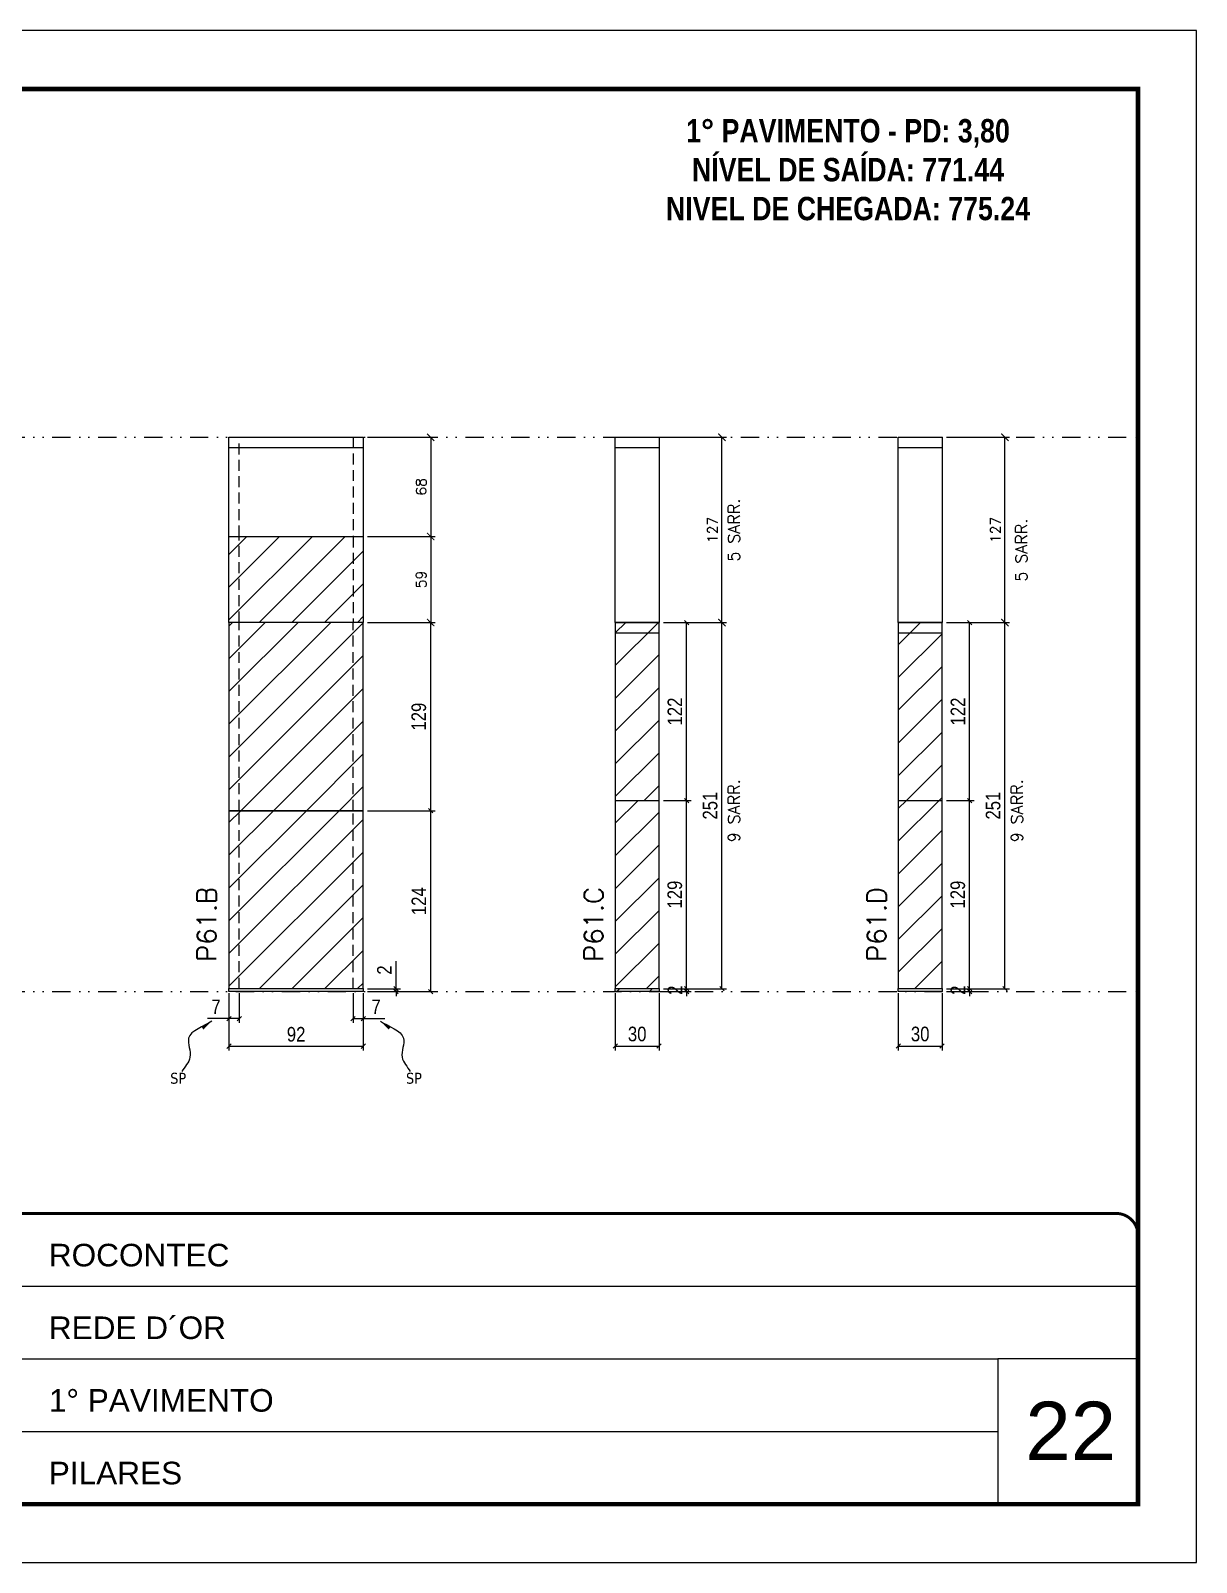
# Model space of a CAD drawing. Extents: x 2949 to 9203, y -16089 to 12527.
# Drawn here: x 5234 to 6033, y 5734 to 6784 of the extents above; entities that cross this region are included whole.
import ezdxf

# ---------------------------------------------------------------- set-up
doc = ezdxf.new("R2010")
doc.units = 0
for name, pattern in [('CONTINUO', [0]), ('DASHED', [0.75, 0.5, -0.25]), ('DIVIDE2', [0.625, 0.25, -0.125, 0, -0.125, 0, -0.125]), ('HIDDEN', [0.375, 0.25, -0.125])]:
    doc.linetypes.add(name, pattern=pattern)
for name, color, linetype, lineweight in [('CARIMBO', 255, 'Continuous', 9), ('Folhas', 255, 'Continuous', 9), ('Hachura', 251, 'Continuous', 9), ('SARRAFO DE PRESSAO', 251, 'DASHED', 9), ('Texto Seção', 7, 'Continuous', 15)]:
    doc.layers.add(name, color=color, linetype=linetype, lineweight=lineweight)
for name, color, linetype in [('COTA', 241, 'Continuous'), ('NOMENCLATURA', 7, 'Continuous'), ('Nível', 160, 'Continuous'), ('Painéis', 200, 'Continuous'), ('SARR_2.2x7', 40, 'Continuous'), ('Sarrafo de Pressão', 42, 'HIDDEN'), ('texto', 7, 'Continuous')]:
    doc.layers.add(name, color=color, linetype=linetype)
doc.styles.add('ARIAL', font='arial.ttf')
doc.styles.add('COTA TECNICA', font='techl___.ttf', dxfattribs={"height": 10})
doc.styles.add('COTA TECNICA-50', font='techl___.ttf', dxfattribs={"height": 10})
doc.styles.add('REGUA-120', font='ROMANS.shx', dxfattribs={"height": 15})
doc.styles.add('ROMANC', font='techb___.ttf', dxfattribs={"height": 2.5})
doc.styles.add('ROMANS', font='romans.shx')
doc.styles.get("Standard").update_dxf_attribs({"font": 'arial.ttf'})
doc.dimstyles.new('COTA PAINEL-50', dxfattribs={"dimtxt": 10, "dimasz": 3, "dimexe": 3, "dimexo": 3, "dimgap": 3, "dimtad": 1, "dimdec": 1, "dimzin": 12, "dimdsep": 46, "dimtxsty": 'COTA TECNICA-50', "dimblk1": 'OBLIQUE', "dimblk2": 'OBLIQUE', "dimsah": 1, "dimcen": 0.9, "dimclrd": 4, "dimclre": 4, "dimclrt": 240, "dimadec": 1, "dimazin": 3, "dimtfac": 1, "dimtdec": 1, "dimtmove": 0, "dimatfit": 3, "dimfxl": 1, "dimtolj": 1, "dimtzin": 12, "dimarcsym": 0})
doc.dimstyles.new('Cota Paínel', dxfattribs={"dimtxt": 7, "dimasz": 5, "dimexe": 3, "dimexo": 3, "dimgap": 3, "dimtad": 1, "dimdec": 1, "dimzin": 12, "dimdsep": 46, "dimtxsty": 'ROMANS', "dimblk": 'ARCHTICK', "dimcen": 0, "dimclrd": 4, "dimclre": 4, "dimclrt": 1, "dimadec": 1, "dimazin": 3, "dimtfac": 1, "dimtdec": 1, "dimtmove": 0, "dimatfit": 3, "dimldrblk": 'OBLIQUE', "dimfxl": 1, "dimtolj": 1, "dimtzin": 12, "dimarcsym": 0})
doc.dimstyles.new('PAINEL', dxfattribs={"dimtxt": 10, "dimasz": 3, "dimexe": 3, "dimexo": 3, "dimgap": 3, "dimtad": 1, "dimdec": 1, "dimzin": 12, "dimdsep": 46, "dimtxsty": 'COTA TECNICA', "dimblk1": 'OBLIQUE', "dimblk2": 'OBLIQUE', "dimsah": 1, "dimcen": 0.9, "dimclrd": 4, "dimclre": 4, "dimclrt": 240, "dimadec": 1, "dimazin": 3, "dimtfac": 1, "dimtdec": 1, "dimtmove": 0, "dimatfit": 3, "dimfxl": 1, "dimtolj": 1, "dimtzin": 12, "dimarcsym": 0})
doc.dimstyles.get("Standard").update_dxf_attribs({"dimtxt": 0.18, "dimasz": 0.18, "dimexe": 0.18, "dimexo": 0.0625, "dimgap": 0.09, "dimtad": 0, "dimtih": 1, "dimtoh": 1, "dimdec": 4, "dimzin": 0, "dimdsep": 46, "dimtxsty": 'Standard', "dimcen": 0.09, "dimadec": 0, "dimazin": 0, "dimtfac": 1, "dimtdec": 4, "dimtofl": 0, "dimtmove": 0, "dimatfit": 3, "dimfxl": 1, "dimtolj": 1, "dimtzin": 0, "dimarcsym": 0})
pattern_1 = [(45, (-126071.967, -22713.47), (-11.2253202, 11.2253202), [])]

# ---------------------------------------------------------------- blocks, each defined once
blk = doc.blocks.new('9999999999')
at = {"color": 30, "linetype": 'CONTINUO'}
for p, q in [((98564.6, 34379.6), (99584, 34379.6)), ((98564.6, 34329.8), (99488, 34329.8)), ((99584, 34329.8), (99488, 34329.8)), ((99488, 34329.8), (99488, 34230.2)), ((98564.6, 34280), (99488, 34280))]:
    blk.add_line(p, q, dxfattribs=at)
at = {"color": 30, "linetype": 'CONTINUO', "const_width": 2}
blk.add_lwpolyline([(99584, 34230.2), (99584, 34414.4, 0.414214), (99569, 34429.4), (98229, 34429.4, 0.414214), (98214, 34414.4), (98214, 34245.2, 0.414214), (98229, 34230.2), (99584, 34230.2)], format="xyb", dxfattribs=at)
at = {"layer": 'Folhas'}
blk.add_lwpolyline([(98139, 34190.2), (99624, 34190.2), (99624, 35240.2), (98139, 35240.2)], close=True, dxfattribs=at)
at = {"layer": 'Folhas', "color": 30, "const_width": 3}
blk.add_lwpolyline([(98214, 34230.2), (99584, 34230.2), (99584, 35200.2), (98214, 35200.2)], close=True, dxfattribs=at)
at = {"color": 7, "linetype": 'Continuous', "ltscale": 5, "style": 'ARIAL'}
for s, height, p in [('ROCONTEC', 15.48, (98837.7, 34393.1)), ('REDE D´OR', 15.48, (98837.7, 34343.3)), ('1° PAVIMENTO', 15.483, (98837.7, 34293.5)), ('PILARES', 15.48, (98837.7, 34243.7))]:
    blk.add_text(s, height=height, dxfattribs=at).set_placement(p)
blk = doc.blocks.new('_Oblique')
at = {"color": 0, "linetype": 'ByBlock', "lineweight": -2}
blk.add_line((-0.5, -0.5), (0.5, 0.5), dxfattribs=at)
blk = doc.blocks.new('*D778')
at = {"layer": 'COTA', "color": 4, "lineweight": -2, "transparency": 16777216}
for p, q in [((5369.7, 6124.1), (5369.7, 6084.7)), ((5461.7, 6124.1), (5461.7, 6084.7)), ((5369.7, 6087.7), (5461.7, 6087.7))]:
    blk.add_line(p, q, dxfattribs=at)
at = {"layer": 'Defpoints', "color": 0, "transparency": 16777216}
for p in [(5369.7, 6127.1), (5461.7, 6127.1), (5461.7, 6087.7)]:
    blk.add_point(p, dxfattribs=at)
at = {"layer": 'COTA', "color": 4, "lineweight": -2, "transparency": 16777216, "xscale": 3, "yscale": 3, "zscale": 3, "rotation": 180}
blk.add_blockref('_Oblique', (5369.7, 6087.7), dxfattribs=at)
at = {"layer": 'COTA', "color": 4, "lineweight": -2, "transparency": 16777216, "xscale": 3, "yscale": 3, "zscale": 3}
blk.add_blockref('_Oblique', (5461.7, 6087.7), dxfattribs=at)
at = {"layer": 'COTA', "color": 240, "transparency": 16777216, "insert": (5415.7, 6095.8), "char_height": 10, "attachment_point": 5, "style": 'COTA TECNICA'}
blk.add_mtext('\\A1;92', dxfattribs=at)
blk = doc.blocks.new('*D779')
at = {"layer": 'COTA', "color": 4, "lineweight": -2, "transparency": 16777216}
for p, q in [((5369.7, 6122.1), (5369.7, 6103.6)), ((5376.7, 6124.1), (5376.7, 6103.6)), ((5369.7, 6106.6), (5354.9, 6106.6)), ((5376.7, 6106.6), (5369.7, 6106.6))]:
    blk.add_line(p, q, dxfattribs=at)
at = {"layer": 'Defpoints', "color": 0, "transparency": 16777216}
for p in [(5369.7, 6125.1), (5376.7, 6127.1), (5369.7, 6106.6)]:
    blk.add_point(p, dxfattribs=at)
at = {"layer": 'COTA', "color": 4, "lineweight": -2, "transparency": 16777216, "xscale": 3, "yscale": 3, "zscale": 3, "rotation": 180}
blk.add_blockref('_Oblique', (5369.7, 6106.6), dxfattribs=at)
at = {"layer": 'COTA', "color": 4, "lineweight": -2, "transparency": 16777216, "xscale": 3, "yscale": 3, "zscale": 3}
blk.add_blockref('_Oblique', (5376.7, 6106.6), dxfattribs=at)
at = {"layer": 'COTA', "color": 240, "transparency": 16777216, "insert": (5360.8, 6114.7), "char_height": 10, "attachment_point": 5, "style": 'COTA TECNICA-50'}
blk.add_mtext('\\A1;7', dxfattribs=at)
blk = doc.blocks.new('*D780')
at = {"layer": 'COTA', "color": 4, "lineweight": -2, "transparency": 16777216}
for p, q in [((5454.7, 6124.1), (5454.7, 6103.6)), ((5461.7, 6122.1), (5461.7, 6103.6)), ((5454.7, 6106.6), (5461.7, 6106.6)), ((5461.7, 6106.6), (5476.4, 6106.6))]:
    blk.add_line(p, q, dxfattribs=at)
at = {"layer": 'Defpoints', "color": 0, "transparency": 16777216}
for p in [(5454.7, 6127.1), (5461.7, 6125.1), (5461.7, 6106.6)]:
    blk.add_point(p, dxfattribs=at)
at = {"layer": 'COTA', "color": 4, "lineweight": -2, "transparency": 16777216, "xscale": 3, "yscale": 3, "zscale": 3, "rotation": 180}
blk.add_blockref('_Oblique', (5454.7, 6106.6), dxfattribs=at)
at = {"layer": 'COTA', "color": 4, "lineweight": -2, "transparency": 16777216, "xscale": 3, "yscale": 3, "zscale": 3}
blk.add_blockref('_Oblique', (5461.7, 6106.6), dxfattribs=at)
at = {"layer": 'COTA', "color": 240, "transparency": 16777216, "insert": (5470.5, 6114.7), "char_height": 10, "attachment_point": 5, "style": 'COTA TECNICA-50'}
blk.add_mtext('\\A1;7', dxfattribs=at)
blk = doc.blocks.new('*D781')
at = {"layer": 'COTA', "color": 4, "lineweight": -2, "transparency": 16777216}
for p, q in [((5464.7, 6249.1), (5510.9, 6249.1)), ((5507.9, 6125.1), (5507.9, 6249.1)), ((5464.7, 6125.1), (5510.9, 6125.1))]:
    blk.add_line(p, q, dxfattribs=at)
at = {"layer": 'Defpoints', "color": 0, "transparency": 16777216}
for p in [(5461.7, 6249.1), (5507.9, 6249.1), (5461.7, 6125.1)]:
    blk.add_point(p, dxfattribs=at)
at = {"layer": 'COTA', "color": 4, "lineweight": -2, "transparency": 16777216, "xscale": 3, "yscale": 3, "zscale": 3}
for p, rotation in [((5507.9, 6249.1), 90), ((5507.9, 6125.1), 270)]:
    blk.add_blockref('_Oblique', p, dxfattribs=dict(at, rotation=rotation))
at = {"layer": 'COTA', "color": 240, "transparency": 16777216, "insert": (5499.8, 6187.1), "char_height": 10, "attachment_point": 5, "rotation": 90, "style": 'COTA TECNICA-50'}
blk.add_mtext('\\A1;124', dxfattribs=at)
blk = doc.blocks.new('*D782')
at = {"layer": 'COTA', "color": 4, "lineweight": -2, "transparency": 16777216}
for p, q in [((5484.2, 6127.1), (5484.2, 6145.9)), ((5464.7, 6127.1), (5487.2, 6127.1)), ((5464.7, 6125.1), (5487.2, 6125.1)), ((5484.2, 6125.1), (5484.2, 6127.1)), ((5484.2, 6125.1), (5484.2, 6122.1))]:
    blk.add_line(p, q, dxfattribs=at)
at = {"layer": 'Defpoints', "color": 0, "transparency": 16777216}
for p in [(5461.7, 6127.1), (5461.7, 6125.1), (5484.2, 6125.1)]:
    blk.add_point(p, dxfattribs=at)
at = {"layer": 'COTA', "color": 4, "lineweight": -2, "transparency": 16777216, "xscale": 3, "yscale": 3, "zscale": 3}
for p, rotation in [((5484.2, 6127.1), 270), ((5484.2, 6125.1), 90)]:
    blk.add_blockref('_Oblique', p, dxfattribs=dict(at, rotation=rotation))
at = {"layer": 'COTA', "color": 240, "transparency": 16777216, "insert": (5476.2, 6139.9), "char_height": 10, "attachment_point": 5, "rotation": 90, "style": 'COTA TECNICA-50'}
blk.add_mtext('\\A1;2', dxfattribs=at)
blk = doc.blocks.new('*D795')
at = {"layer": 'COTA', "color": 4, "linetype": 'ByBlock', "lineweight": -2, "transparency": 16777216}
for p, q in [((5464.7, 6378.1), (5510.9, 6378.1)), ((5507.9, 6249.1), (5507.9, 6378.1)), ((5464.7, 6249.1), (5510.9, 6249.1))]:
    blk.add_line(p, q, dxfattribs=at)
at = {"layer": 'Defpoints', "color": 0, "linetype": 'ByBlock', "transparency": 16777216}
for p in [(5461.7, 6378.1), (5507.9, 6378.1), (5461.7, 6249.1)]:
    blk.add_point(p, dxfattribs=at)
at = {"layer": 'COTA', "color": 4, "linetype": 'ByBlock', "lineweight": -2, "transparency": 16777216, "xscale": 3, "yscale": 3, "zscale": 3}
for p, rotation in [((5507.9, 6378.1), 90), ((5507.9, 6249.1), 270)]:
    blk.add_blockref('_Oblique', p, dxfattribs=dict(at, rotation=rotation))
at = {"layer": 'COTA', "color": 240, "linetype": 'ByBlock', "transparency": 16777216, "insert": (5499.8, 6313.6), "char_height": 10, "attachment_point": 5, "rotation": 90, "style": 'COTA TECNICA'}
blk.add_mtext('\\A1;129', dxfattribs=at)
blk = doc.blocks.new('*D770')
at = {"layer": 'COTA', "color": 4, "lineweight": -2, "transparency": 16777216}
for p, q in [((5634.4, 6124.1), (5634.4, 6084.8)), ((5664.4, 6124.1), (5664.4, 6084.8)), ((5634.4, 6087.8), (5664.4, 6087.8))]:
    blk.add_line(p, q, dxfattribs=at)
at = {"layer": 'Defpoints', "color": 0, "transparency": 16777216}
for p in [(5634.4, 6127.1), (5664.4, 6127.1), (5664.4, 6087.8)]:
    blk.add_point(p, dxfattribs=at)
at = {"layer": 'COTA', "color": 4, "lineweight": -2, "transparency": 16777216, "xscale": 3, "yscale": 3, "zscale": 3, "rotation": 180}
blk.add_blockref('_Oblique', (5634.4, 6087.8), dxfattribs=at)
at = {"layer": 'COTA', "color": 4, "lineweight": -2, "transparency": 16777216, "xscale": 3, "yscale": 3, "zscale": 3}
blk.add_blockref('_Oblique', (5664.4, 6087.8), dxfattribs=at)
at = {"layer": 'COTA', "color": 240, "transparency": 16777216, "insert": (5649.4, 6096), "char_height": 10, "attachment_point": 5, "style": 'COTA TECNICA'}
blk.add_mtext('\\A1;30', dxfattribs=at)
blk = doc.blocks.new('*D771')
at = {"layer": 'COTA', "color": 4, "lineweight": -2, "transparency": 16777216}
for p, q in [((5667.4, 6127.1), (5686.3, 6127.1)), ((5667.4, 6125.1), (5686.3, 6125.1)), ((5683.3, 6127.1), (5683.3, 6130.1)), ((5683.3, 6125.1), (5683.3, 6127.1)), ((5683.3, 6125.1), (5683.3, 6122.1))]:
    blk.add_line(p, q, dxfattribs=at)
at = {"layer": 'Defpoints', "color": 0, "transparency": 16777216}
for p in [(5664.4, 6127.1), (5664.4, 6125.1), (5683.3, 6127.1)]:
    blk.add_point(p, dxfattribs=at)
at = {"layer": 'COTA', "color": 4, "lineweight": -2, "transparency": 16777216, "xscale": 3, "yscale": 3, "zscale": 3}
for p, rotation in [((5683.3, 6127.1), 270), ((5683.3, 6125.1), 90)]:
    blk.add_blockref('_Oblique', p, dxfattribs=dict(at, rotation=rotation))
at = {"layer": 'COTA', "color": 240, "transparency": 16777216, "insert": (5675.3, 6126.1), "char_height": 10, "attachment_point": 5, "rotation": 90, "style": 'COTA TECNICA-50'}
blk.add_mtext('\\A1;2', dxfattribs=at)
blk = doc.blocks.new('*D791')
at = {"layer": 'COTA', "color": 4, "linetype": 'ByBlock', "lineweight": -2, "transparency": 16777216}
for p, q in [((5667.4, 6378.1), (5710.5, 6378.1)), ((5707.5, 6127.1), (5707.5, 6378.1)), ((5667.4, 6127.1), (5710.5, 6127.1))]:
    blk.add_line(p, q, dxfattribs=at)
at = {"layer": 'Defpoints', "color": 0, "linetype": 'ByBlock', "transparency": 16777216}
for p in [(5664.4, 6378.1), (5707.5, 6378.1), (5664.4, 6127.1)]:
    blk.add_point(p, dxfattribs=at)
at = {"layer": 'COTA', "color": 4, "linetype": 'ByBlock', "lineweight": -2, "transparency": 16777216, "xscale": 3, "yscale": 3, "zscale": 3}
for p, rotation in [((5707.5, 6378.1), 90), ((5707.5, 6127.1), 270)]:
    blk.add_blockref('_Oblique', p, dxfattribs=dict(at, rotation=rotation))
at = {"layer": 'COTA', "color": 240, "linetype": 'ByBlock', "transparency": 16777216, "insert": (5699.4, 6252.6), "char_height": 10, "attachment_point": 5, "rotation": 90, "style": 'COTA TECNICA'}
blk.add_mtext('\\A1;251', dxfattribs=at)
blk = doc.blocks.new('*D792')
at = {"layer": 'COTA', "color": 4, "linetype": 'ByBlock', "lineweight": -2, "transparency": 16777216}
for p, q in [((5667.4, 6256.1), (5686.3, 6256.1)), ((5683.3, 6127.1), (5683.3, 6256.1)), ((5667.4, 6127.1), (5686.3, 6127.1))]:
    blk.add_line(p, q, dxfattribs=at)
at = {"layer": 'Defpoints', "color": 0, "linetype": 'ByBlock', "transparency": 16777216}
for p in [(5664.4, 6256.1), (5683.3, 6256.1), (5664.4, 6127.1)]:
    blk.add_point(p, dxfattribs=at)
at = {"layer": 'COTA', "color": 4, "linetype": 'ByBlock', "lineweight": -2, "transparency": 16777216, "xscale": 3, "yscale": 3, "zscale": 3}
for p, rotation in [((5683.3, 6256.1), 90), ((5683.3, 6127.1), 270)]:
    blk.add_blockref('_Oblique', p, dxfattribs=dict(at, rotation=rotation))
at = {"layer": 'COTA', "color": 240, "linetype": 'ByBlock', "transparency": 16777216, "insert": (5675.2, 6191.6), "char_height": 10, "attachment_point": 5, "rotation": 90, "style": 'COTA TECNICA'}
blk.add_mtext('\\A1;129', dxfattribs=at)
blk = doc.blocks.new('*D793')
at = {"layer": 'COTA', "color": 4, "linetype": 'ByBlock', "lineweight": -2, "transparency": 16777216}
for p, q in [((5667.4, 6378.1), (5686.3, 6378.1)), ((5683.3, 6256.1), (5683.3, 6378.1)), ((5667.4, 6256.1), (5686.3, 6256.1))]:
    blk.add_line(p, q, dxfattribs=at)
at = {"layer": 'Defpoints', "color": 0, "linetype": 'ByBlock', "transparency": 16777216}
for p in [(5664.4, 6378.1), (5683.3, 6378.1), (5664.4, 6256.1)]:
    blk.add_point(p, dxfattribs=at)
at = {"layer": 'COTA', "color": 4, "linetype": 'ByBlock', "lineweight": -2, "transparency": 16777216, "xscale": 3, "yscale": 3, "zscale": 3}
for p, rotation in [((5683.3, 6378.1), 90), ((5683.3, 6256.1), 270)]:
    blk.add_blockref('_Oblique', p, dxfattribs=dict(at, rotation=rotation))
at = {"layer": 'COTA', "color": 240, "linetype": 'ByBlock', "transparency": 16777216, "insert": (5675.2, 6317.1), "char_height": 10, "attachment_point": 5, "rotation": 90, "style": 'COTA TECNICA'}
blk.add_mtext('\\A1;122', dxfattribs=at)
blk = doc.blocks.new('*D759')
at = {"layer": 'COTA', "color": 4, "lineweight": -2, "transparency": 16777216}
for p, q in [((5828.3, 6124.1), (5828.3, 6084.8)), ((5858.3, 6124.1), (5858.3, 6084.8)), ((5828.3, 6087.8), (5858.3, 6087.8))]:
    blk.add_line(p, q, dxfattribs=at)
at = {"layer": 'Defpoints', "color": 0, "transparency": 16777216}
for p in [(5828.3, 6127.1), (5858.3, 6127.1), (5858.3, 6087.8)]:
    blk.add_point(p, dxfattribs=at)
at = {"layer": 'COTA', "color": 4, "lineweight": -2, "transparency": 16777216, "xscale": 3, "yscale": 3, "zscale": 3, "rotation": 180}
blk.add_blockref('_Oblique', (5828.3, 6087.8), dxfattribs=at)
at = {"layer": 'COTA', "color": 4, "lineweight": -2, "transparency": 16777216, "xscale": 3, "yscale": 3, "zscale": 3}
blk.add_blockref('_Oblique', (5858.3, 6087.8), dxfattribs=at)
at = {"layer": 'COTA', "color": 240, "transparency": 16777216, "insert": (5843.3, 6096), "char_height": 10, "attachment_point": 5, "style": 'COTA TECNICA'}
blk.add_mtext('\\A1;30', dxfattribs=at)
blk = doc.blocks.new('*D760')
at = {"layer": 'COTA', "color": 4, "lineweight": -2, "transparency": 16777216}
for p, q in [((5861.3, 6127.1), (5880.2, 6127.1)), ((5861.3, 6125.1), (5880.2, 6125.1)), ((5877.2, 6127.1), (5877.2, 6130.1)), ((5877.2, 6125.1), (5877.2, 6127.1)), ((5877.2, 6125.1), (5877.2, 6122.1))]:
    blk.add_line(p, q, dxfattribs=at)
at = {"layer": 'Defpoints', "color": 0, "transparency": 16777216}
for p in [(5858.3, 6127.1), (5858.3, 6125.1), (5877.2, 6127.1)]:
    blk.add_point(p, dxfattribs=at)
at = {"layer": 'COTA', "color": 4, "lineweight": -2, "transparency": 16777216, "xscale": 3, "yscale": 3, "zscale": 3}
for p, rotation in [((5877.2, 6127.1), 270), ((5877.2, 6125.1), 90)]:
    blk.add_blockref('_Oblique', p, dxfattribs=dict(at, rotation=rotation))
at = {"layer": 'COTA', "color": 240, "transparency": 16777216, "insert": (5869.2, 6126.1), "char_height": 10, "attachment_point": 5, "rotation": 90, "style": 'COTA TECNICA-50'}
blk.add_mtext('\\A1;2', dxfattribs=at)
blk = doc.blocks.new('*D787')
at = {"layer": 'COTA', "color": 4, "linetype": 'ByBlock', "lineweight": -2, "transparency": 16777216}
for p, q in [((5861.3, 6378.1), (5904.4, 6378.1)), ((5901.4, 6127.1), (5901.4, 6378.1)), ((5861.3, 6127.1), (5904.4, 6127.1))]:
    blk.add_line(p, q, dxfattribs=at)
at = {"layer": 'Defpoints', "color": 0, "linetype": 'ByBlock', "transparency": 16777216}
for p in [(5858.3, 6378.1), (5901.4, 6378.1), (5858.3, 6127.1)]:
    blk.add_point(p, dxfattribs=at)
at = {"layer": 'COTA', "color": 4, "linetype": 'ByBlock', "lineweight": -2, "transparency": 16777216, "xscale": 3, "yscale": 3, "zscale": 3}
for p, rotation in [((5901.4, 6378.1), 90), ((5901.4, 6127.1), 270)]:
    blk.add_blockref('_Oblique', p, dxfattribs=dict(at, rotation=rotation))
at = {"layer": 'COTA', "color": 240, "linetype": 'ByBlock', "transparency": 16777216, "insert": (5893.3, 6252.6), "char_height": 10, "attachment_point": 5, "rotation": 90, "style": 'COTA TECNICA'}
blk.add_mtext('\\A1;251', dxfattribs=at)
blk = doc.blocks.new('*D788')
at = {"layer": 'COTA', "color": 4, "linetype": 'ByBlock', "lineweight": -2, "transparency": 16777216}
for p, q in [((5861.3, 6256.1), (5880.2, 6256.1)), ((5877.2, 6127.1), (5877.2, 6256.1)), ((5861.3, 6127.1), (5880.2, 6127.1))]:
    blk.add_line(p, q, dxfattribs=at)
at = {"layer": 'Defpoints', "color": 0, "linetype": 'ByBlock', "transparency": 16777216}
for p in [(5858.3, 6256.1), (5877.2, 6256.1), (5858.3, 6127.1)]:
    blk.add_point(p, dxfattribs=at)
at = {"layer": 'COTA', "color": 4, "linetype": 'ByBlock', "lineweight": -2, "transparency": 16777216, "xscale": 3, "yscale": 3, "zscale": 3}
for p, rotation in [((5877.2, 6256.1), 90), ((5877.2, 6127.1), 270)]:
    blk.add_blockref('_Oblique', p, dxfattribs=dict(at, rotation=rotation))
at = {"layer": 'COTA', "color": 240, "linetype": 'ByBlock', "transparency": 16777216, "insert": (5869.1, 6191.6), "char_height": 10, "attachment_point": 5, "rotation": 90, "style": 'COTA TECNICA'}
blk.add_mtext('\\A1;129', dxfattribs=at)
blk = doc.blocks.new('*D789')
at = {"layer": 'COTA', "color": 4, "linetype": 'ByBlock', "lineweight": -2, "transparency": 16777216}
for p, q in [((5861.3, 6378.1), (5880.2, 6378.1)), ((5877.2, 6256.1), (5877.2, 6378.1)), ((5861.3, 6256.1), (5880.2, 6256.1))]:
    blk.add_line(p, q, dxfattribs=at)
at = {"layer": 'Defpoints', "color": 0, "linetype": 'ByBlock', "transparency": 16777216}
for p in [(5858.3, 6378.1), (5877.2, 6378.1), (5858.3, 6256.1)]:
    blk.add_point(p, dxfattribs=at)
at = {"layer": 'COTA', "color": 4, "linetype": 'ByBlock', "lineweight": -2, "transparency": 16777216, "xscale": 3, "yscale": 3, "zscale": 3}
for p, rotation in [((5877.2, 6378.1), 90), ((5877.2, 6256.1), 270)]:
    blk.add_blockref('_Oblique', p, dxfattribs=dict(at, rotation=rotation))
at = {"layer": 'COTA', "color": 240, "linetype": 'ByBlock', "transparency": 16777216, "insert": (5869.2, 6317.1), "char_height": 10, "attachment_point": 5, "rotation": 90, "style": 'COTA TECNICA'}
blk.add_mtext('\\A1;122', dxfattribs=at)
blk = doc.blocks.new('_ArchTick')
at = {"color": 0, "linetype": 'ByBlock', "const_width": 0.15}
blk.add_lwpolyline([(-0.5, -0.5), (0.5, 0.5)], dxfattribs=at)
blk = doc.blocks.new('*D784')
at = {"layer": 'COTA', "color": 4, "lineweight": -2, "transparency": 16777216}
for p, q in [((5464.7, 6437.1), (5510.9, 6437.1)), ((5507.9, 6437.1), (5507.9, 6378.1)), ((5464.7, 6378.1), (5510.9, 6378.1))]:
    blk.add_line(p, q, dxfattribs=at)
at = {"layer": 'Defpoints', "color": 0, "transparency": 16777216}
for p in [(5461.7, 6437.1), (5461.7, 6378.1), (5507.9, 6378.1)]:
    blk.add_point(p, dxfattribs=at)
at = {"layer": 'COTA', "color": 4, "lineweight": -2, "transparency": 16777216, "xscale": 5, "yscale": 5, "zscale": 5}
for p, rotation in [((5507.9, 6437.1), 90), ((5507.9, 6378.1), 270)]:
    blk.add_blockref('_ArchTick', p, dxfattribs=dict(at, rotation=rotation))
at = {"layer": 'COTA', "color": 1, "transparency": 16777216, "insert": (5501.4, 6407.6), "char_height": 7, "attachment_point": 5, "rotation": 90, "style": 'ROMANS'}
blk.add_mtext('\\A1;59', dxfattribs=at)
blk = doc.blocks.new('*D785')
at = {"layer": 'COTA', "color": 4, "lineweight": -2, "transparency": 16777216}
for p, q in [((5667.4, 6505.1), (5710.5, 6505.1)), ((5707.5, 6378.1), (5707.5, 6505.1)), ((5667.4, 6378.1), (5710.5, 6378.1))]:
    blk.add_line(p, q, dxfattribs=at)
at = {"layer": 'Defpoints', "color": 0, "transparency": 16777216}
for p in [(5664.4, 6505.1), (5707.5, 6505.1), (5664.4, 6378.1)]:
    blk.add_point(p, dxfattribs=at)
at = {"layer": 'COTA', "color": 4, "lineweight": -2, "transparency": 16777216, "xscale": 5, "yscale": 5, "zscale": 5}
for p, rotation in [((5707.5, 6505.1), 90), ((5707.5, 6378.1), 270)]:
    blk.add_blockref('_ArchTick', p, dxfattribs=dict(at, rotation=rotation))
at = {"layer": 'COTA', "color": 1, "transparency": 16777216, "insert": (5701, 6441.6), "char_height": 7, "attachment_point": 5, "rotation": 90, "style": 'ROMANS'}
blk.add_mtext('\\A1;127', dxfattribs=at)
blk = doc.blocks.new('*D786')
at = {"layer": 'COTA', "color": 4, "lineweight": -2, "transparency": 16777216}
for p, q in [((5861.3, 6505.1), (5904.4, 6505.1)), ((5901.4, 6378.1), (5901.4, 6505.1)), ((5861.3, 6378.1), (5904.4, 6378.1))]:
    blk.add_line(p, q, dxfattribs=at)
at = {"layer": 'Defpoints', "color": 0, "transparency": 16777216}
for p in [(5858.3, 6505.1), (5901.4, 6505.1), (5858.3, 6378.1)]:
    blk.add_point(p, dxfattribs=at)
at = {"layer": 'COTA', "color": 4, "lineweight": -2, "transparency": 16777216, "xscale": 5, "yscale": 5, "zscale": 5}
for p, rotation in [((5901.4, 6505.1), 90), ((5901.4, 6378.1), 270)]:
    blk.add_blockref('_ArchTick', p, dxfattribs=dict(at, rotation=rotation))
at = {"layer": 'COTA', "color": 1, "transparency": 16777216, "insert": (5894.9, 6441.6), "char_height": 7, "attachment_point": 5, "rotation": 90, "style": 'ROMANS'}
blk.add_mtext('\\A1;127', dxfattribs=at)
blk = doc.blocks.new('*D797')
at = {"layer": 'COTA', "color": 4, "lineweight": -2, "transparency": 16777216}
for p, q in [((5464.7, 6505.1), (5510.9, 6505.1)), ((5507.9, 6505.1), (5507.9, 6437.1)), ((5464.7, 6437.1), (5510.9, 6437.1))]:
    blk.add_line(p, q, dxfattribs=at)
at = {"layer": 'Defpoints', "color": 0, "transparency": 16777216}
for p in [(5461.7, 6505.1), (5461.7, 6437.1), (5507.9, 6437.1)]:
    blk.add_point(p, dxfattribs=at)
at = {"layer": 'COTA', "color": 4, "lineweight": -2, "transparency": 16777216, "xscale": 5, "yscale": 5, "zscale": 5}
for p, rotation in [((5507.9, 6505.1), 90), ((5507.9, 6437.1), 270)]:
    blk.add_blockref('_ArchTick', p, dxfattribs=dict(at, rotation=rotation))
at = {"layer": 'COTA', "color": 1, "transparency": 16777216, "insert": (5501.4, 6471.1), "char_height": 7, "attachment_point": 5, "rotation": 90, "style": 'ROMANS'}
blk.add_mtext('\\A1;68', dxfattribs=at)

msp = doc.modelspace()

# ---------------------------------------------------------------- hatches: boundary and pattern name
at = {"layer": 'Hachura'}
h = msp.add_hatch(dxfattribs=at)
h.set_pattern_fill('ANSI31', color=256, scale=5)
h.paths.add_polyline_path([(5461.68, 6437.14), (5369.68, 6437.14), (5369.68, 6378.14), (5461.68, 6378.14)])
at = {"layer": 'Hachura', "linetype": 'ByBlock'}
h = msp.add_hatch(dxfattribs=at)
h.set_pattern_fill('ANSI31', color=256, scale=5)
h.set_pattern_definition(pattern_1)
h.paths.add_polyline_path([(5461.68, 6378.14), (5369.68, 6378.14), (5369.68, 6249.14), (5461.68, 6249.14)])
h = msp.add_hatch(dxfattribs=at)
h.set_pattern_fill('ANSI31', color=256, scale=5)
h.set_pattern_definition(pattern_1)
h.paths.add_polyline_path([(5664.38, 6378.14), (5634.38, 6378.14), (5634.38, 6256.14), (5664.38, 6256.14)])
h = msp.add_hatch(dxfattribs=at)
h.set_pattern_fill('ANSI31', color=256, scale=5)
h.set_pattern_definition(pattern_1)
h.paths.add_polyline_path([(5828.31, 6256.14), (5858.31, 6256.14), (5858.31, 6378.14), (5828.31, 6378.14)])
h = msp.add_hatch(dxfattribs=at)
h.set_pattern_fill('ANSI31', color=256, scale=5)
h.set_pattern_definition(pattern_1)
h.paths.add_polyline_path([(5461.68, 6249.14), (5369.68, 6249.14), (5369.68, 6127.14), (5461.68, 6127.14)])
h = msp.add_hatch(dxfattribs=at)
h.set_pattern_fill('ANSI31', color=256, scale=5)
h.paths.add_polyline_path([(5664.38, 6256.14), (5634.38, 6256.14), (5634.38, 6127.14), (5664.38, 6127.14)])
h = msp.add_hatch(dxfattribs=at)
h.set_pattern_fill('ANSI31', color=256, scale=5)
h.set_pattern_definition(pattern_1)
h.paths.add_polyline_path([(5858.31, 6256.14), (5828.31, 6256.14), (5828.31, 6127.14), (5858.31, 6127.14)])
h = msp.add_hatch(dxfattribs=at)
h.set_pattern_fill('ANSI31', color=256, scale=5)
h.set_pattern_definition(pattern_1)
h.paths.add_polyline_path([(5664.38, 6127.14), (5634.38, 6127.14), (5634.38, 6125.14), (5664.38, 6125.14)])

# ---------------------------------------------------------------- linework, layer by layer
at = {"layer": 'Nível', "color": 4, "linetype": 'DIVIDE2', "ltscale": 50}
for p, q in [((4965.61, 6505.14), (5992.53, 6505.14)), ((4965.61, 6125.14), (5992.53, 6125.14))]:
    msp.add_line(p, q, dxfattribs=at)
at = {"layer": 'Painéis'}
for p, q in [((5369.68, 6505.14), (5461.68, 6505.14)), ((5369.68, 6437.14), (5369.68, 6505.14)), ((5461.68, 6505.14), (5461.68, 6437.14)), ((5369.68, 6437.14), (5461.68, 6437.14)), ((5369.68, 6378.14), (5369.68, 6437.14)), ((5461.68, 6437.14), (5461.68, 6378.14)), ((5634.38, 6378.14), (5664.38, 6378.14)), ((5664.38, 6378.14), (5634.38, 6378.14)), ((5634.38, 6378.14), (5634.38, 6378.14)), ((5664.38, 6378.14), (5664.38, 6378.14)), ((5828.31, 6378.14), (5858.31, 6378.14)), ((5858.31, 6378.14), (5828.31, 6378.14)), ((5828.31, 6378.14), (5828.31, 6378.14)), ((5858.31, 6378.14), (5858.31, 6378.14)), ((5634.38, 6256.14), (5664.38, 6256.14)), ((5828.31, 6256.14), (5858.31, 6256.14))]:
    msp.add_line(p, q, dxfattribs=at)
for points in [[(5634.38, 6505.14), (5664.38, 6505.14), (5664.38, 6378.14), (5634.38, 6378.14)], [(5828.31, 6505.14), (5858.31, 6505.14), (5858.31, 6378.14), (5828.31, 6378.14)], [(5369.68, 6249.14), (5461.68, 6249.14), (5461.68, 6378.14), (5369.68, 6378.14)], [(5634.38, 6127.14), (5664.38, 6127.14), (5664.38, 6378.14), (5634.38, 6378.14)], [(5828.31, 6127.14), (5858.31, 6127.14), (5858.31, 6378.14), (5828.31, 6378.14)], [(5369.68, 6127.14), (5461.68, 6127.14), (5461.68, 6249.14), (5369.68, 6249.14)], [(5369.68, 6127.14), (5461.68, 6127.14), (5461.68, 6125.14), (5369.68, 6125.14)], [(5634.38, 6127.14), (5664.38, 6127.14), (5664.38, 6125.14), (5634.38, 6125.14)], [(5828.31, 6127.14), (5858.31, 6127.14), (5858.31, 6125.14), (5828.31, 6125.14)]]:
    msp.add_lwpolyline(points, close=True, dxfattribs=at)
at = {"layer": 'SARR_2.2x7'}
for p, q in [((5369.68, 6498.14), (5461.68, 6498.14)), ((5634.38, 6498.14), (5664.38, 6498.14)), ((5828.31, 6498.14), (5858.31, 6498.14)), ((5634.38, 6371.14), (5664.38, 6371.14)), ((5828.31, 6371.14), (5858.31, 6371.14))]:
    msp.add_line(p, q, dxfattribs=at)
at = {"layer": 'Sarrafo de Pressão', "ltscale": 30}
for p, q in [((5376.68, 6437.14), (5376.68, 6505.14)), ((5454.68, 6505.14), (5454.68, 6437.14)), ((5376.68, 6378.14), (5376.68, 6437.14)), ((5454.68, 6437.14), (5454.68, 6378.14)), ((5376.68, 6249.14), (5376.68, 6378.14)), ((5454.68, 6249.14), (5454.68, 6378.14)), ((5376.68, 6127.14), (5376.68, 6249.14)), ((5454.68, 6127.14), (5454.68, 6249.14))]:
    msp.add_line(p, q, dxfattribs=at)

# ---------------------------------------------------------------- block references
at = {"layer": 'SARRAFO DE PRESSAO', "color": 6, "linetype": 'ByBlock'}
msp.add_blockref('9999999999', (-93591.44, -28456.35), dxfattribs=at)

# ---------------------------------------------------------------- texts
at = {"layer": 'CARIMBO', "style": 'ARIAL'}
msp.add_text('22', height=40, dxfattribs=at).set_placement((5915.39, 5804))
at = {"layer": 'NOMENCLATURA', "color": 2, "insert": (5793.86, 6749.92), "char_height": 16, "attachment_point": 2, "style": 'ROMANC'}
msp.add_mtext_dynamic_manual_height_columns('\\P1° PAVIMENTO - PD: 3,80\\PNÍVEL DE SAÍDA: 771.44\\PNIVEL DE CHEGADA: 775.24', width=300.2766, gutter_width=1, heights=[0], dxfattribs=at)
at = {"layer": 'texto', "color": 0, "char_height": 7.5, "attachment_point": 5}
for insert in [(5334.9, 6065.65), (5496.45, 6065.65)]:
    msp.add_mtext('{\\fTahoma|b0|i0|c0|p34;\\C4;SP}', dxfattribs=dict(at, insert=insert))
at = {"layer": 'Texto Seção', "linetype": 'Continuous', "style": 'ROMANS'}
for s, p in [('5 SARR.', (5719.65, 6419.87)), ('5 SARR.', (5916.61, 6406.14)), ('9 SARR.', (5719.65, 6227.51)), ('9 SARR.', (5913.58, 6227.51))]:
    msp.add_text(s, height=8, rotation=90, dxfattribs=at).set_placement(p)
at = {"layer": 'Texto Seção', "char_height": 13, "width": 285.3299, "attachment_point": 7, "rotation": 90, "style": 'REGUA-120'}
for s, insert in [('P61.B', (5361.01, 6145.61)), ('P61.C', (5626.05, 6145.61)), ('P61.D', (5819.98, 6145.61))]:
    msp.add_mtext(s, dxfattribs=dict(at, insert=insert))

# ---------------------------------------------------------------- dimensions: what is measured, and where the dimension line sits
at = {"layer": 'COTA'}
for base, p1, p2, angle, dimstyle, picture, middle in [((5507.91, 6437.14), (5461.68, 6505.14), (5461.68, 6437.14), 90, 'Cota Paínel', '*D797', (5501.41, 6471.14)), ((5707.47, 6505.14), (5664.38, 6378.14), (5664.38, 6505.14), 90, 'Cota Paínel', '*D785', (5700.97, 6441.64)), ((5901.39, 6505.14), (5858.31, 6378.14), (5858.31, 6505.14), 90, 'Cota Paínel', '*D786', (5894.89, 6441.64)), ((5507.91, 6378.14), (5461.68, 6437.14), (5461.68, 6378.14), 90, 'Cota Paínel', '*D784', (5501.41, 6407.64)), ((5507.91, 6249.14), (5461.68, 6125.14), (5461.68, 6249.14), 90, 'COTA PAINEL-50', '*D781', (5499.84, 6187.14)), ((5369.68, 6106.63), (5376.68, 6127.14), (5369.68, 6125.14), 180, 'COTA PAINEL-50', '*D779', (5360.81, 6114.71))]:
    dim = msp.add_linear_dim(base=base, p1=p1, p2=p2, angle=angle, dimstyle=dimstyle, dxfattribs=at)
    dim.commit()
    dim.dimension.update_dxf_attribs({"geometry": picture, "text_midpoint": middle})
at = {"layer": 'COTA', "linetype": 'ByBlock'}
for base, p1, p2, picture, middle in [((5507.91, 6378.14), (5461.68, 6249.14), (5461.68, 6378.14), '*D795', (5499.83, 6313.64)), ((5707.47, 6378.14), (5664.38, 6127.14), (5664.38, 6378.14), '*D791', (5699.36, 6252.64)), ((5901.39, 6378.14), (5858.31, 6127.14), (5858.31, 6378.14), '*D787', (5893.28, 6252.64)), ((5683.29, 6256.14), (5664.38, 6127.14), (5664.38, 6256.14), '*D792', (5675.2, 6191.64)), ((5877.22, 6256.14), (5858.31, 6127.14), (5858.31, 6256.14), '*D788', (5869.13, 6191.64))]:
    dim = msp.add_linear_dim(base=base, p1=p1, p2=p2, angle=90, dimstyle='PAINEL', dxfattribs=at)
    dim.commit()
    dim.dimension.update_dxf_attribs({"geometry": picture, "text_midpoint": middle})
for base, p1, p2, picture, middle in [((5683.29, 6378.14), (5664.38, 6256.14), (5664.38, 6378.14), '*D793', (5675.23, 6317.14)), ((5877.22, 6378.14), (5858.31, 6256.14), (5858.31, 6378.14), '*D789', (5869.16, 6317.14))]:
    dim = msp.add_linear_dim(base=base, p1=p1, p2=p2, angle=90, dimstyle='PAINEL', override={"dimtmove": 1}, dxfattribs=at)
    dim.commit()
    dim.dimension.update_dxf_attribs({"geometry": picture, "text_midpoint": middle})
at = {"layer": 'COTA'}
for base, p1, p2, picture, middle in [((5484.2, 6125.14), (5461.68, 6127.14), (5461.68, 6125.14), '*D782', (5484.2, 6139.89)), ((5683.29, 6127.14), (5664.38, 6125.14), (5664.38, 6127.14), '*D771', (5683.29, 6126.14)), ((5877.22, 6127.14), (5858.31, 6125.14), (5858.31, 6127.14), '*D760', (5877.22, 6126.14))]:
    dim = msp.add_linear_dim(base=base, p1=p1, p2=p2, angle=90, dimstyle='COTA PAINEL-50', dxfattribs=at)
    dim.commit()
    dim.dimension.update_dxf_attribs({"geometry": picture, "text_midpoint": middle, "dimtype": 160})
for base, p1, p2, picture, middle in [((5461.68, 6087.69), (5369.68, 6127.14), (5461.68, 6127.14), '*D778', (5415.68, 6095.78)), ((5664.38, 6087.8), (5634.38, 6127.14), (5664.38, 6127.14), '*D770', (5649.38, 6096.02)), ((5858.31, 6087.8), (5828.31, 6127.14), (5858.31, 6127.14), '*D759', (5843.31, 6096.02))]:
    dim = msp.add_linear_dim(base=base, p1=p1, p2=p2, dimstyle='PAINEL', override={"dimarcsym": 2}, dxfattribs=at)
    dim.commit()
    dim.dimension.update_dxf_attribs({"geometry": picture, "text_midpoint": middle})
dim = msp.add_linear_dim(base=(5461.68, 6106.63), p1=(5454.68, 6127.14), p2=(5461.68, 6125.14), dimstyle='COTA PAINEL-50', dxfattribs=at)
dim.commit()
dim.dimension.update_dxf_attribs({"geometry": '*D780', "text_midpoint": (5470.54, 6114.71)})

# ---------------------------------------------------------------- leaders
at = {"layer": 'COTA', "path_type": 1}
for points in [[(5357.85, 6104.96), (5342.06, 6093.13), (5342.99, 6080.12), (5337.43, 6070.34)], [(5473.5, 6104.96), (5489.29, 6093.13), (5488.36, 6080.12), (5493.92, 6070.34)]]:
    msp.add_leader(points, dimstyle='Standard', override={"dimasz": 8}, dxfattribs=at)

doc.saveas('drawing.dxf')
